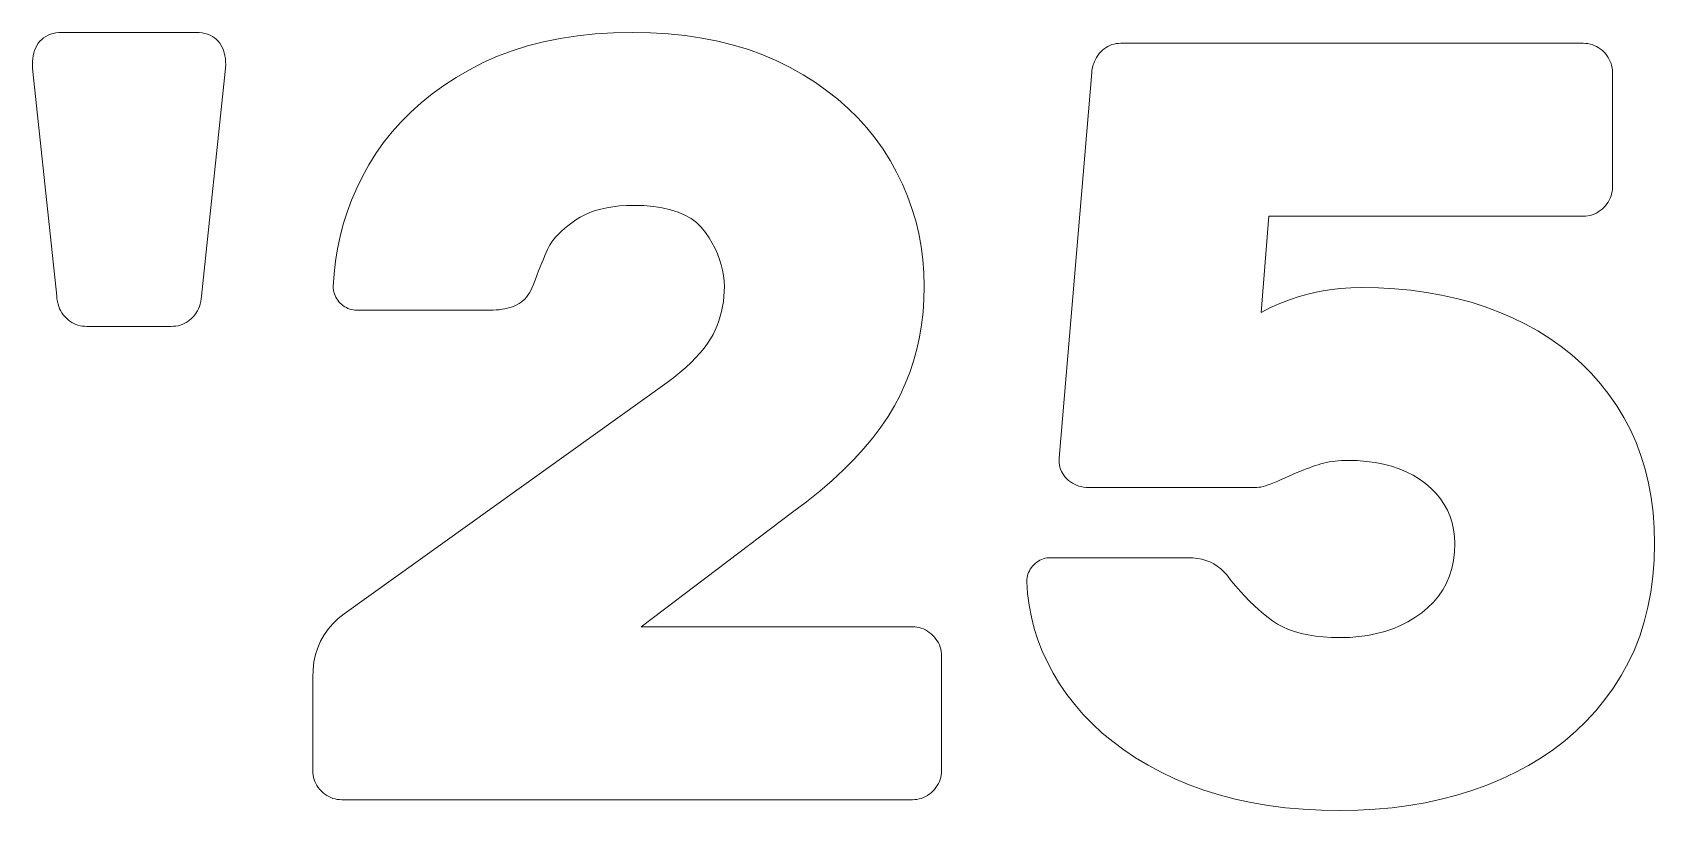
# Model space of a CAD drawing. Extents: x 90.8 to 120.8, y 111.1 to 125.5.
import ezdxf

# ---------------------------------------------------------------- set-up
doc = ezdxf.new("R2010")
doc.units = 0

msp = doc.modelspace()

# ---------------------------------------------------------------- linework, layer by layer
at = {"color": 7, "lineweight": 13}
for points in [[(93.940002, 120.620003), (93.934601, 120.569107), (93.926399, 120.520401), (93.915398, 120.4739), (93.901596, 120.429604), (93.885002, 120.387505), (93.865601, 120.347603), (93.843399, 120.309906), (93.818398, 120.274399), (93.790604, 120.241104), (93.760002, 120.210007), (93.727402, 120.181503), (93.693604, 120.156006), (93.6586, 120.133499), (93.622398, 120.114006), (93.584999, 120.097504), (93.546402, 120.084), (93.506599, 120.073502), (93.465599, 120.066002), (93.423401, 120.061501), (93.379997, 120.060005), (91.82, 120.060005), (91.776604, 120.061501), (91.734398, 120.066002), (91.693398, 120.073502), (91.653603, 120.084), (91.614998, 120.097504), (91.577599, 120.114006), (91.541397, 120.133499), (91.506401, 120.156006), (91.472603, 120.181503), (91.440002, 120.210007), (91.409401, 120.241104), (91.381599, 120.274399), (91.356598, 120.309906), (91.334396, 120.347603), (91.315002, 120.387505), (91.298401, 120.429604), (91.284599, 120.4739), (91.273598, 120.520401), (91.265396, 120.569099), (91.260002, 120.620003), (90.82, 124.779999), (90.813797, 124.842804), (90.811203, 124.903206), (90.812202, 124.961205), (90.816803, 125.0168), (90.824997, 125.07), (90.8368, 125.120804), (90.852203, 125.169205), (90.871201, 125.215202), (90.893799, 125.258804), (90.919998, 125.300003), (90.9496, 125.338005), (90.982399, 125.372002), (91.018402, 125.402), (91.057602, 125.428001), (91.099998, 125.450005), (91.145599, 125.468002), (91.194397, 125.482002), (91.246399, 125.492004), (91.301598, 125.498001), (91.360001, 125.5), (93.839996, 125.5), (93.898399, 125.498001), (93.953598, 125.492004), (94.0056, 125.482002), (94.054398, 125.468002), (94.099998, 125.450005), (94.142403, 125.428001), (94.181602, 125.402), (94.217598, 125.372002), (94.250397, 125.338005), (94.279999, 125.300003), (94.306198, 125.258804), (94.328796, 125.215202), (94.347801, 125.169205), (94.363197, 125.120804), (94.375, 125.07), (94.383202, 125.0168), (94.387802, 124.961205), (94.388802, 124.903198), (94.3862, 124.842804), (94.379997, 124.779999)], [(102.080002, 114.5), (107.099998, 114.5), (107.143402, 114.498405), (107.1856, 114.493607), (107.226601, 114.485603), (107.266403, 114.474403), (107.305, 114.460007), (107.3424, 114.442406), (107.378601, 114.4216), (107.413597, 114.397606), (107.447403, 114.370399), (107.479996, 114.340004), (107.510399, 114.307404), (107.537598, 114.273605), (107.5616, 114.238602), (107.582397, 114.2024), (107.599998, 114.165001), (107.614403, 114.126404), (107.625603, 114.086601), (107.633598, 114.045601), (107.638397, 114.003403), (107.639999, 113.960007), (107.639999, 111.840004), (107.638397, 111.7966), (107.633598, 111.754402), (107.625595, 111.713402), (107.614403, 111.673599), (107.599998, 111.635002), (107.582397, 111.597603), (107.5616, 111.561401), (107.537598, 111.526405), (107.510399, 111.492599), (107.479996, 111.460007), (107.447403, 111.429604), (107.413597, 111.402405), (107.378601, 111.378403), (107.3424, 111.357605), (107.305, 111.340004), (107.266403, 111.3256), (107.226601, 111.3144), (107.1856, 111.306404), (107.143402, 111.301605), (107.099998, 111.300003), (96.540001, 111.300003), (96.496597, 111.301605), (96.454399, 111.306404), (96.413399, 111.3144), (96.373596, 111.3256), (96.334999, 111.340004), (96.2976, 111.357605), (96.261398, 111.378403), (96.226402, 111.402405), (96.192596, 111.429604), (96.160004, 111.460007), (96.129601, 111.492599), (96.102402, 111.526405), (96.0784, 111.561401), (96.057602, 111.597603), (96.040001, 111.635002), (96.025597, 111.673599), (96.014397, 111.713402), (96.006401, 111.754402), (96.001602, 111.7966), (96, 111.840004), (96, 113.560005), (96.005798, 113.708603), (96.023201, 113.850403), (96.0522, 113.985405), (96.092804, 114.113602), (96.144997, 114.235001), (96.208801, 114.349602), (96.284203, 114.457405), (96.371201, 114.558403), (96.469803, 114.652603), (96.580002, 114.740005), (102.559998, 119.020004), (102.683701, 119.115303), (102.798798, 119.209206), (102.905304, 119.301704), (103.003204, 119.392807), (103.092499, 119.482506), (103.173203, 119.570801), (103.2453, 119.6577), (103.3088, 119.743202), (103.363701, 119.827301), (103.410004, 119.910004), (103.449898, 119.992706), (103.485603, 120.076805), (103.517097, 120.1623), (103.544403, 120.249207), (103.567497, 120.337502), (103.586403, 120.4272), (103.601097, 120.518303), (103.611603, 120.610802), (103.617897, 120.704704), (103.620003, 120.800003), (103.616501, 120.900002), (103.606003, 121), (103.588501, 121.100006), (103.564003, 121.200005), (103.532501, 121.300003), (103.494003, 121.400002), (103.448502, 121.5), (103.395996, 121.600006), (103.336502, 121.700005), (103.269997, 121.800003), (103.193703, 121.895004), (103.104797, 121.980003), (103.003296, 122.055), (102.889198, 122.120003), (102.762497, 122.175003), (102.623199, 122.220001), (102.471298, 122.255005), (102.306801, 122.279999), (102.1297, 122.295006), (101.940002, 122.300003), (101.8069, 122.297302), (101.679596, 122.2892), (101.558098, 122.275703), (101.442398, 122.256805), (101.332497, 122.232506), (101.228401, 122.202805), (101.130096, 122.167702), (101.037598, 122.127205), (100.950897, 122.081299), (100.870003, 122.029999), (100.7948, 121.976402), (100.725197, 121.923599), (100.661201, 121.871605), (100.602798, 121.820404), (100.550003, 121.770004), (100.5028, 121.720406), (100.461197, 121.6716), (100.425201, 121.623604), (100.394798, 121.576401), (100.370003, 121.529999), (100.347298, 121.481506), (100.323196, 121.428001), (100.297699, 121.369499), (100.270798, 121.306), (100.2425, 121.237503), (100.212799, 121.164001), (100.181702, 121.085503), (100.1492, 121.001999), (100.115303, 120.913506), (100.080002, 120.82), (100.058998, 120.7696), (100.035995, 120.722404), (100.011002, 120.678406), (99.984001, 120.637604), (99.955002, 120.600006), (99.923996, 120.565605), (99.890999, 120.534401), (99.856003, 120.506401), (99.819, 120.481606), (99.779999, 120.460007), (99.738998, 120.441002), (99.695999, 120.424004), (99.651001, 120.409004), (99.604004, 120.396004), (99.555, 120.385002), (99.503998, 120.376007), (99.450996, 120.369003), (99.395996, 120.364006), (99.338997, 120.361), (99.279999, 120.360001), (96.82, 120.360001), (96.7845, 120.361305), (96.75, 120.365204), (96.716499, 120.371704), (96.683998, 120.380806), (96.652496, 120.392502), (96.622002, 120.406799), (96.592499, 120.423706), (96.564003, 120.443207), (96.536499, 120.465302), (96.510002, 120.490005), (96.485298, 120.516502), (96.463203, 120.544006), (96.443703, 120.572502), (96.426804, 120.602005), (96.412498, 120.6325), (96.400803, 120.664001), (96.391701, 120.696503), (96.385201, 120.730003), (96.381302, 120.764503), (96.379997, 120.800003), (96.393799, 121.034904), (96.419197, 121.267601), (96.4562, 121.4981), (96.504799, 121.726402), (96.565002, 121.952499), (96.636803, 122.176407), (96.7202, 122.398102), (96.815201, 122.617599), (96.921799, 122.8349), (97.040001, 123.050003), (97.170197, 123.260201), (97.312798, 123.462799), (97.467804, 123.657806), (97.635201, 123.8452), (97.815002, 124.025002), (98.007202, 124.197205), (98.2118, 124.361801), (98.428802, 124.518799), (98.658203, 124.668205), (98.900002, 124.810005), (99.153397, 124.941101), (99.417603, 125.058403), (99.692596, 125.161903), (99.978401, 125.251602), (100.275002, 125.327499), (100.582397, 125.389603), (100.900604, 125.437904), (101.229599, 125.472404), (101.569397, 125.493103), (101.919998, 125.5), (102.255203, 125.4935), (102.580803, 125.473999), (102.896797, 125.441505), (103.203201, 125.396004), (103.5, 125.337502), (103.787201, 125.266006), (104.064796, 125.181503), (104.332802, 125.084), (104.591202, 124.973503), (104.839996, 124.850006), (105.078102, 124.715805), (105.304398, 124.573204), (105.518898, 124.422203), (105.721603, 124.262802), (105.912498, 124.095001), (106.091599, 123.9188), (106.258896, 123.734207), (106.414398, 123.541199), (106.558098, 123.339806), (106.690002, 123.130005), (106.8097, 122.914101), (106.916801, 122.694405), (107.011299, 122.470901), (107.093201, 122.243607), (107.162498, 122.012505), (107.2192, 121.777603), (107.263298, 121.538902), (107.2948, 121.296402), (107.313698, 121.050102), (107.32, 120.800003), (107.314499, 120.558304), (107.298004, 120.321205), (107.2705, 120.088699), (107.232002, 119.860802), (107.182495, 119.637505), (107.122002, 119.4188), (107.050499, 119.204704), (106.968002, 118.995201), (106.874496, 118.790306), (106.770004, 118.590004), (106.6521, 118.392105), (106.518402, 118.194405), (106.368896, 117.996902), (106.203598, 117.799606), (106.022499, 117.602501), (105.8256, 117.405602), (105.6129, 117.2089), (105.384399, 117.012405), (105.140099, 116.816101), (104.879997, 116.620003)], [(115.019997, 114.300003), (115.197098, 114.304604), (115.368401, 114.318405), (115.533905, 114.3414), (115.693604, 114.373604), (115.847504, 114.415001), (115.995598, 114.465607), (116.137901, 114.525406), (116.274399, 114.594406), (116.405098, 114.6726), (116.529999, 114.760002), (116.645905, 114.855606), (116.749603, 114.958405), (116.841095, 115.068405), (116.920403, 115.1856), (116.987503, 115.310005), (117.042397, 115.441605), (117.085098, 115.580406), (117.115601, 115.726402), (117.133904, 115.879601), (117.139999, 116.040001), (117.134598, 116.1735), (117.118401, 116.302002), (117.0914, 116.425507), (117.053604, 116.544006), (117.004997, 116.657501), (116.945602, 116.766006), (116.875397, 116.869499), (116.794403, 116.968002), (116.702599, 117.061501), (116.599998, 117.150002), (116.488403, 117.231705), (116.369598, 117.304802), (116.243599, 117.369301), (116.110397, 117.425201), (115.970001, 117.472504), (115.822403, 117.5112), (115.667603, 117.541306), (115.5056, 117.562805), (115.336403, 117.575706), (115.160004, 117.580002), (115.100502, 117.579201), (115.042, 117.576805), (114.984497, 117.5728), (114.928001, 117.5672), (114.872498, 117.560005), (114.818001, 117.551201), (114.764496, 117.540802), (114.711998, 117.528801), (114.6605, 117.515205), (114.610001, 117.5), (114.558899, 117.4832), (114.5056, 117.464806), (114.450104, 117.444801), (114.392395, 117.423203), (114.332497, 117.400002), (114.270401, 117.375206), (114.2061, 117.348801), (114.139603, 117.320801), (114.0709, 117.291206), (114, 117.260002), (113.93, 117.2258), (113.863998, 117.195206), (113.802002, 117.168205), (113.743996, 117.144806), (113.690002, 117.125), (113.639999, 117.108803), (113.593994, 117.096207), (113.552002, 117.087204), (113.514, 117.081802), (113.479996, 117.080002), (110.360001, 117.080002), (110.312798, 117.081604), (110.267197, 117.086403), (110.223198, 117.094406), (110.180801, 117.105606), (110.139999, 117.120003), (110.1008, 117.137604), (110.063202, 117.158401), (110.027199, 117.182404), (109.992798, 117.209602), (109.959999, 117.240005), (109.929802, 117.272606), (109.903198, 117.306404), (109.880203, 117.3414), (109.860802, 117.377602), (109.845001, 117.415001), (109.832802, 117.453606), (109.824203, 117.493401), (109.819199, 117.534401), (109.817802, 117.576599), (109.82, 117.620003), (110.419998, 124.760002), (110.425301, 124.803406), (110.433197, 124.845604), (110.443695, 124.886604), (110.456802, 124.926407), (110.472504, 124.965004), (110.490799, 125.002403), (110.511703, 125.038605), (110.535202, 125.073601), (110.561295, 125.107407), (110.589996, 125.139999), (110.620697, 125.170403), (110.652802, 125.197601), (110.686295, 125.221603), (110.721199, 125.242401), (110.7575, 125.260002), (110.795197, 125.274406), (110.834297, 125.285606), (110.874802, 125.293602), (110.916702, 125.298401), (110.959999, 125.300003), (119.519997, 125.300003), (119.5634, 125.298401), (119.605598, 125.293602), (119.646599, 125.285599), (119.686401, 125.274406), (119.724998, 125.260002), (119.762398, 125.242401), (119.798599, 125.221603), (119.833595, 125.197601), (119.867401, 125.170403), (119.900002, 125.139999), (119.930397, 125.107407), (119.957596, 125.073601), (119.981598, 125.038605), (120.002396, 125.002403), (120.019997, 124.965004), (120.034401, 124.926407), (120.045601, 124.886604), (120.053596, 124.845604), (120.058395, 124.803406), (120.059998, 124.760002), (120.059998, 122.639999), (120.058395, 122.596603), (120.053596, 122.554405), (120.045601, 122.513405), (120.034401, 122.473602), (120.019997, 122.435005), (120.002396, 122.397606), (119.981598, 122.361404), (119.957596, 122.326401), (119.930397, 122.292603), (119.900002, 122.260002), (119.867401, 122.229599), (119.833595, 122.2024), (119.798599, 122.178406), (119.762398, 122.1576), (119.724998, 122.139999), (119.686401, 122.125603), (119.646599, 122.114403), (119.605598, 122.1064), (119.5634, 122.101601), (119.519997, 122.100006), (113.699997, 122.100006), (113.559998, 120.32), (113.729797, 120.407402), (113.903198, 120.485603), (114.0802, 120.554604), (114.260803, 120.614403), (114.445, 120.665001), (114.632797, 120.706406), (114.824196, 120.738602), (115.019196, 120.761604), (115.217804, 120.775406), (115.419998, 120.779999), (115.728699, 120.774399), (116.0308, 120.757599), (116.326294, 120.729599), (116.615204, 120.690399), (116.897499, 120.639999), (117.173203, 120.5784), (117.442299, 120.5056), (117.704803, 120.4216), (117.960701, 120.326401), (118.209999, 120.220001), (118.450699, 120.102905), (118.680801, 119.975601), (118.900299, 119.838104), (119.1092, 119.690399), (119.307495, 119.532501), (119.495201, 119.364403), (119.672302, 119.186104), (119.838799, 118.997604), (119.994698, 118.798904), (120.139999, 118.590004), (120.272995, 118.371902), (120.391998, 118.145599), (120.497002, 117.911102), (120.587997, 117.668404), (120.665001, 117.417503), (120.727997, 117.158401), (120.777, 116.891106), (120.811996, 116.615601), (120.833, 116.331902), (120.839996, 116.040001), (120.832397, 115.732506), (120.809601, 115.434006), (120.771599, 115.144501), (120.718399, 114.864006), (120.650002, 114.592506), (120.566399, 114.330002), (120.467598, 114.0765), (120.3536, 113.832001), (120.224396, 113.596504), (120.080002, 113.370003), (119.922401, 113.153305), (119.753601, 112.947205), (119.573601, 112.751701), (119.382401, 112.566803), (119.18, 112.392502), (118.9664, 112.228806), (118.7416, 112.075706), (118.5056, 111.933205), (118.2584, 111.8013), (118, 111.68), (117.732597, 111.569801), (117.458397, 111.471207), (117.177399, 111.384201), (116.889603, 111.3088), (116.595001, 111.245003), (116.293602, 111.192802), (115.985397, 111.152206), (115.670403, 111.123199), (115.348602, 111.105804), (115.019997, 111.100006), (114.6726, 111.105904), (114.334396, 111.123604), (114.005402, 111.153107), (113.6856, 111.194405), (113.375, 111.247505), (113.073601, 111.312401), (112.781403, 111.389107), (112.498398, 111.4776), (112.224602, 111.577904), (111.959999, 111.690002), (111.706001, 111.811806), (111.463997, 111.9412), (111.234001, 112.078201), (111.015999, 112.222801), (110.809998, 112.375), (110.615997, 112.534805), (110.433998, 112.702202), (110.264, 112.877205), (110.106003, 113.059799), (109.959999, 113.25), (109.826599, 113.445503), (109.706398, 113.644005), (109.599396, 113.845505), (109.5056, 114.050003), (109.425003, 114.2575), (109.357597, 114.468002), (109.303398, 114.681503), (109.262398, 114.898003), (109.234604, 115.1175), (109.220001, 115.340004), (109.221298, 115.375504), (109.225204, 115.410004), (109.231705, 115.443504), (109.240799, 115.476006), (109.252502, 115.5075), (109.2668, 115.538002), (109.283699, 115.567505), (109.3032, 115.596001), (109.325302, 115.623505), (109.349998, 115.650002), (109.376495, 115.674706), (109.403999, 115.6968), (109.432495, 115.716301), (109.461998, 115.7332), (109.4925, 115.747505), (109.524002, 115.759201), (109.556503, 115.768303), (109.589996, 115.774803), (109.624496, 115.778702), (109.660004, 115.780006), (112.199997, 115.780006), (112.290001, 115.776802), (112.375999, 115.767204), (112.458, 115.751205), (112.536003, 115.728806), (112.610001, 115.700005), (112.68, 115.664803), (112.746002, 115.623199), (112.807999, 115.575203), (112.865997, 115.520805), (112.919998, 115.460007), (113.004097, 115.354301), (113.088402, 115.253204), (113.172897, 115.1567), (113.257599, 115.064804), (113.342499, 114.977501), (113.427597, 114.894806), (113.512901, 114.816704), (113.598404, 114.743202), (113.684097, 114.674301), (113.769997, 114.610001), (113.859901, 114.551102), (113.957596, 114.498405), (114.063103, 114.451904), (114.176399, 114.411606), (114.297501, 114.377502), (114.426399, 114.349602), (114.563103, 114.327904), (114.707596, 114.312401), (114.859901, 114.303101)]]:
    msp.add_lwpolyline(points, close=True, dxfattribs=at)

doc.saveas('drawing.dxf')
